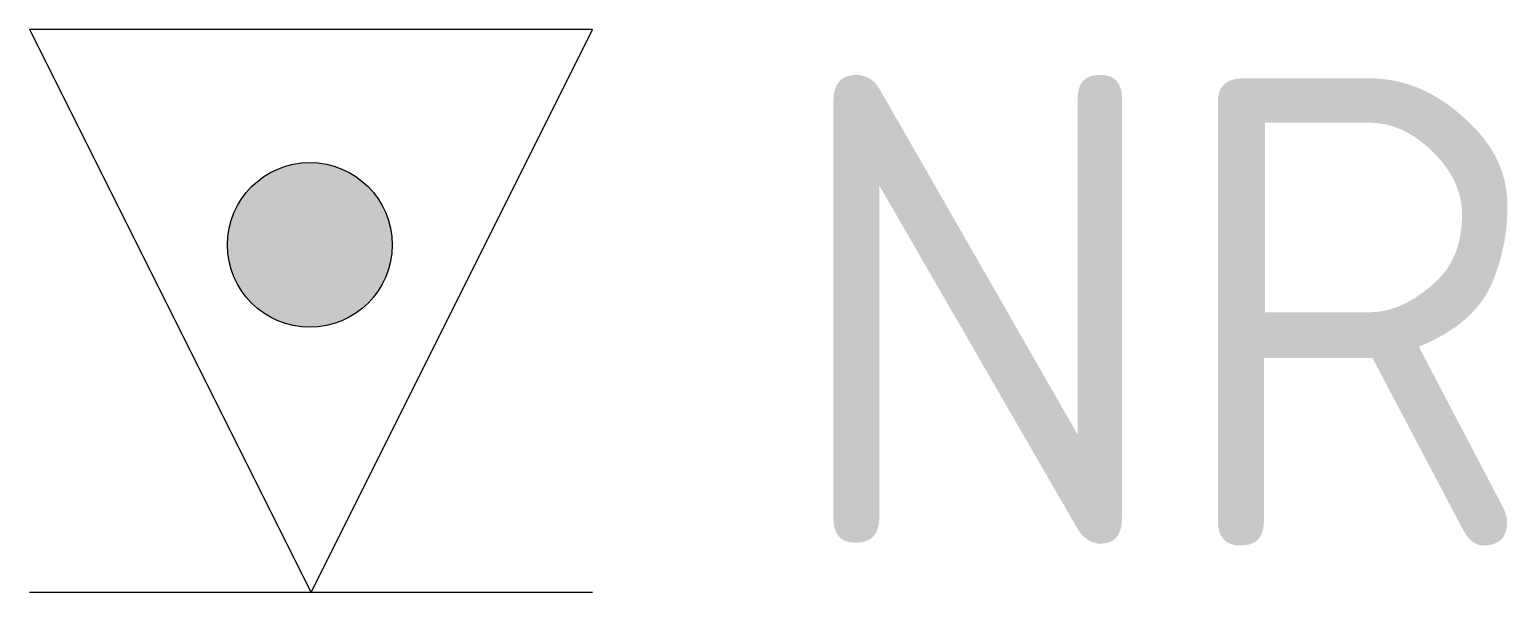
# Model space of a CAD drawing. Extents: x -1.49 to 6.38, y -1.85 to 1.15.
import ezdxf
from ezdxf.enums import TextEntityAlignment as Align

# ---------------------------------------------------------------- set-up
doc = ezdxf.new("R2010")
doc.units = 0
doc.header["$LTSCALE"] = 0.2
doc.styles.add('NLCS-ISO', font='NLCS-ISO.ttf')

msp = doc.modelspace()

# ---------------------------------------------------------------- hatches: boundary and pattern name
h = msp.add_hatch(color=256)
edge = h.paths.add_edge_path()
edge.add_arc((0, 0), 0.4387, 0, 360)

# ---------------------------------------------------------------- linework, layer by layer
at = {"color": 0, "linetype": 'Continuous'}
for p, q in [((1.5062, 1.1475), (-1.4938, 1.1475)), ((-1.4938, 1.1475), (0.0062, -1.8525)), ((0.0062, -1.8525), (1.5062, 1.1475)), ((1.5062, -1.8525), (-1.4938, -1.8525))]:
    msp.add_line(p, q, dxfattribs=at)
msp.add_circle((0, 0), 0.4387, dxfattribs=at)

# ---------------------------------------------------------------- texts
at = {"style": 'NLCS-ISO'}
msp.add_attdef('NR', text='', height=2.5, dxfattribs=at).set_placement((2.5336, -0.3525), align=Align.MIDDLE_LEFT)

doc.saveas('drawing.dxf')
